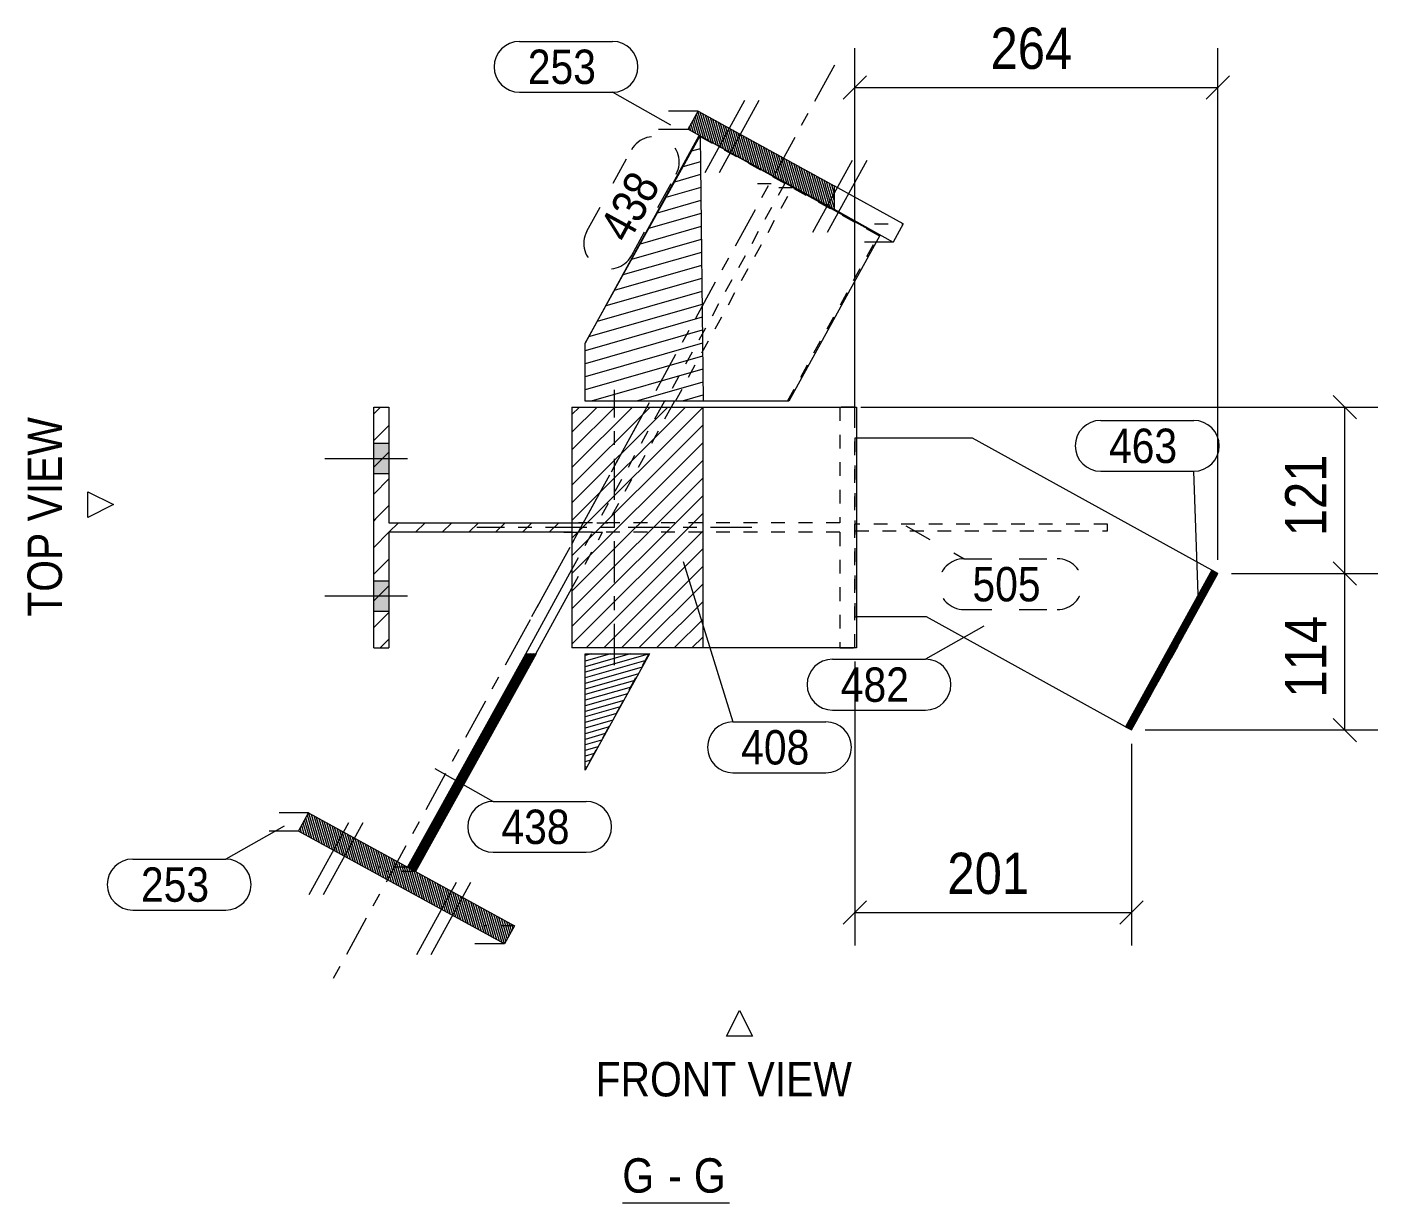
# Model space of a CAD drawing. Header units: millimetres. Extents: x 2 to 825, y 1 to 579.
# Drawn here: x 430.9 to 529.2, y 96.1 to 181.6 of the extents above; entities that cross this region are included whole.
import ezdxf

# ---------------------------------------------------------------- set-up
doc = ezdxf.new("R2010")
doc.units = ezdxf.units.MM
for name, pattern in [('XKITLINE00', [0]), ('XKITLINE01', [4, 1, -1, 1, -1]), ('XKITLINE02', [4, 2, -2]), ('XKITLINE03', [6, 3, -1, 1, -1])]:
    doc.linetypes.add(name, pattern=pattern)
for name, color, linetype, lineweight in [('Bolt', 3, 'Continuous', 0), ('Dimensions', 7, 'Continuous', 0), ('OtherObjectType', 7, 'Continuous', 0), ('Part', 2, 'Continuous', 0), ('PartMark', 7, 'Continuous', 0)]:
    doc.layers.add(name, color=color, linetype=linetype, lineweight=lineweight)
doc.styles.add('ARIAL', font='ARIAL.TTF')

# ---------------------------------------------------------------- blocks, each defined once
blk = doc.blocks.new('*A10')
at = {"layer": 'Part', "color": 7, "linetype": 'XKITLINE00', "lineweight": 0}
for p, q in [((456.62, 153.967), (456.13, 153.476)), ((457.23, 152.634), (456.13, 151.534)), ((457.23, 150.692), (456.13, 149.592)), ((457.23, 148.75), (456.13, 147.65)), ((457.23, 146.808), (456.259, 145.837)), ((456.259, 145.837), (456.13, 145.708)), ((457.93, 145.567), (457.23, 144.867)), ((459.872, 145.567), (459.172, 144.867)), ((461.814, 145.567), (461.114, 144.867)), ((463.756, 145.567), (463.056, 144.867)), ((465.698, 145.567), (464.998, 144.867)), ((467.64, 145.567), (466.94, 144.867)), ((469.582, 145.567), (468.882, 144.867)), ((457.23, 144.867), (456.13, 143.767)), ((457.23, 142.925), (456.13, 141.825)), ((457.23, 140.983), (456.13, 139.883)), ((457.23, 139.041), (456.13, 137.941)), ((457.23, 137.099), (456.598, 136.467))]:
    blk.add_line(p, q, dxfattribs=at)
blk = doc.blocks.new('*A11')
at = {"layer": 'Part', "color": 7, "linetype": 'XKITLINE00', "lineweight": 0}
for p, q in [((479.742, 173.775), (479.403, 174.937)), ((479.926, 173.674), (479.505, 175.12)), ((480.109, 173.573), (479.606, 175.302)), ((480.293, 173.472), (479.707, 175.484)), ((480.477, 173.372), (479.882, 175.411)), ((480.66, 173.271), (480.066, 175.31)), ((480.844, 173.17), (480.25, 175.209)), ((481.027, 173.069), (480.433, 175.109)), ((481.211, 172.969), (480.617, 175.008)), ((481.395, 172.868), (480.8, 174.907)), ((479.008, 174.178), (479.006, 174.184)), ((479.191, 174.077), (479.1, 174.391)), ((479.375, 173.976), (479.201, 174.573)), ((479.558, 173.875), (479.302, 174.755)), ((481.578, 172.767), (480.984, 174.806)), ((481.762, 172.666), (481.168, 174.706)), ((481.945, 172.566), (481.351, 174.605)), ((482.129, 172.465), (481.535, 174.504)), ((482.313, 172.364), (481.718, 174.403)), ((482.496, 172.263), (481.902, 174.303)), ((482.68, 172.163), (482.086, 174.202)), ((482.863, 172.062), (482.269, 174.101)), ((483.047, 171.961), (482.453, 174)), ((483.231, 171.86), (482.636, 173.9)), ((483.414, 171.759), (482.82, 173.799)), ((483.598, 171.659), (483.004, 173.698)), ((483.781, 171.558), (483.187, 173.597)), ((483.965, 171.457), (483.371, 173.496)), ((484.149, 171.356), (483.554, 173.396)), ((484.332, 171.256), (483.738, 173.295)), ((484.516, 171.155), (483.922, 173.194)), ((484.699, 171.054), (484.105, 173.093)), ((484.883, 170.953), (484.289, 172.993)), ((485.067, 170.853), (484.473, 172.892)), ((485.25, 170.752), (484.656, 172.791)), ((485.434, 170.651), (484.84, 172.69)), ((485.617, 170.55), (485.023, 172.59)), ((485.801, 170.45), (485.207, 172.489)), ((485.985, 170.349), (485.391, 172.388)), ((486.168, 170.248), (485.574, 172.287)), ((486.352, 170.147), (485.758, 172.187)), ((486.535, 170.047), (485.941, 172.086)), ((486.719, 169.946), (486.125, 171.985)), ((486.903, 169.845), (486.309, 171.884)), ((487.086, 169.744), (486.492, 171.784)), ((487.27, 169.644), (486.676, 171.683)), ((487.453, 169.543), (486.859, 171.582)), ((487.623, 169.491), (487.043, 171.481)), ((487.765, 169.532), (487.227, 171.381)), ((487.907, 169.574), (487.41, 171.28)), ((488.049, 169.615), (487.594, 171.179)), ((488.192, 169.656), (487.777, 171.078)), ((488.334, 169.698), (487.961, 170.977)), ((488.476, 169.739), (488.145, 170.877)), ((488.618, 169.781), (488.328, 170.776)), ((488.76, 169.822), (488.512, 170.675)), ((488.903, 169.864), (488.695, 170.574)), ((489.045, 169.905), (488.879, 170.474)), ((489.187, 169.946), (489.063, 170.373)), ((489.329, 169.988), (489.246, 170.272)), ((489.613, 169.012), (489.329, 169.988)), ((489.471, 170.029), (489.43, 170.171)), ((489.613, 169.541), (489.471, 170.029)), ((489.613, 170.071), (489.613, 170.071)), ((489.613, 170.071), (489.613, 170.071)), ((487.637, 169.442), (487.623, 169.491)), ((487.821, 169.341), (487.765, 169.532)), ((488.004, 169.24), (487.907, 169.574)), ((488.188, 169.14), (488.049, 169.615)), ((488.372, 169.039), (488.192, 169.656)), ((488.555, 168.938), (488.334, 169.698)), ((488.739, 168.837), (488.476, 169.739)), ((488.922, 168.737), (488.618, 169.781)), ((489.106, 168.636), (488.76, 169.822)), ((489.29, 168.535), (488.903, 169.864)), ((489.473, 168.434), (489.045, 169.905)), ((489.613, 168.482), (489.187, 169.946))]:
    blk.add_line(p, q, dxfattribs=at)
blk = doc.blocks.new('*A12')
at = {"layer": 'Part', "color": 7, "linetype": 'XKITLINE00', "lineweight": 0}
for p, q in [((451.449, 122.714), (451.097, 123.924)), ((451.636, 122.611), (451.2, 124.11)), ((451.823, 122.509), (451.302, 124.295)), ((452.01, 122.406), (451.416, 124.446)), ((452.196, 122.304), (451.602, 124.343)), ((452.383, 122.201), (451.789, 124.241)), ((452.57, 122.099), (451.976, 124.138)), ((452.757, 121.996), (452.163, 124.035)), ((452.944, 121.894), (452.35, 123.933)), ((453.13, 121.791), (452.536, 123.83)), ((450.889, 123.021), (450.788, 123.368)), ((451.076, 122.919), (450.891, 123.553)), ((451.262, 122.816), (450.994, 123.739)), ((453.317, 121.689), (452.723, 123.728)), ((453.504, 121.586), (452.91, 123.625)), ((453.691, 121.484), (453.097, 123.523)), ((453.878, 121.381), (453.284, 123.42)), ((454.064, 121.279), (453.47, 123.318)), ((454.251, 121.176), (453.657, 123.215)), ((454.438, 121.074), (453.844, 123.113)), ((454.625, 120.971), (454.031, 123.01)), ((454.812, 120.869), (454.218, 122.908)), ((454.998, 120.766), (454.404, 122.805)), ((455.185, 120.664), (454.591, 122.703)), ((455.372, 120.561), (454.778, 122.6)), ((455.559, 120.459), (454.965, 122.498)), ((455.746, 120.356), (455.152, 122.395)), ((455.932, 120.253), (455.338, 122.293)), ((456.119, 120.151), (455.525, 122.19)), ((456.306, 120.048), (455.712, 122.088)), ((456.493, 119.946), (455.899, 121.985)), ((456.68, 119.843), (456.086, 121.883)), ((456.866, 119.741), (456.272, 121.78)), ((457.053, 119.638), (456.459, 121.678)), ((457.24, 119.536), (456.646, 121.575)), ((457.427, 119.433), (456.833, 121.473)), ((457.614, 119.331), (457.02, 121.37)), ((457.8, 119.228), (457.206, 121.268)), ((457.987, 119.126), (457.393, 121.165)), ((458.174, 119.023), (457.58, 121.063)), ((458.361, 118.921), (457.767, 120.96)), ((458.548, 118.818), (457.954, 120.858)), ((458.734, 118.716), (458.14, 120.755)), ((458.921, 118.613), (458.327, 120.653)), ((459.108, 118.511), (458.514, 120.55)), ((459.295, 118.408), (458.701, 120.448)), ((459.482, 118.306), (458.888, 120.345)), ((459.668, 118.203), (459.074, 120.242)), ((459.855, 118.101), (459.261, 120.14)), ((460.042, 117.998), (459.448, 120.037)), ((460.229, 117.896), (459.635, 119.935)), ((460.416, 117.793), (459.822, 119.832)), ((460.602, 117.691), (460.008, 119.73)), ((460.789, 117.588), (460.195, 119.627)), ((460.976, 117.486), (460.382, 119.525)), ((461.163, 117.383), (460.569, 119.422)), ((461.35, 117.281), (460.756, 119.32)), ((461.536, 117.178), (460.942, 119.217)), ((461.723, 117.076), (461.129, 119.115)), ((461.91, 116.973), (461.316, 119.012)), ((462.097, 116.871), (461.503, 118.91)), ((462.284, 116.768), (461.69, 118.807)), ((462.47, 116.666), (461.876, 118.705)), ((462.657, 116.563), (462.063, 118.602)), ((462.844, 116.46), (462.25, 118.5)), ((463.031, 116.358), (462.437, 118.397)), ((463.218, 116.255), (462.624, 118.295)), ((463.404, 116.153), (462.81, 118.192)), ((463.591, 116.05), (462.997, 118.09)), ((463.778, 115.948), (463.184, 117.987)), ((463.965, 115.845), (463.371, 117.885)), ((464.152, 115.743), (463.558, 117.782)), ((464.334, 115.654), (463.744, 117.68)), ((464.479, 115.697), (463.931, 117.577)), ((464.624, 115.739), (464.118, 117.475)), ((464.768, 115.781), (464.305, 117.372)), ((464.913, 115.823), (464.492, 117.27)), ((465.058, 115.865), (464.678, 117.167)), ((465.202, 115.907), (464.865, 117.065)), ((465.347, 115.949), (465.052, 116.962)), ((465.492, 115.992), (465.239, 116.86)), ((465.639, 114.946), (465.347, 115.949)), ((465.636, 116.034), (465.426, 116.757)), ((465.742, 115.132), (465.492, 115.992)), ((465.781, 116.076), (465.612, 116.655)), ((465.845, 115.317), (465.636, 116.034)), ((465.948, 115.503), (465.781, 116.076)), ((465.926, 116.118), (465.799, 116.552)), ((466.051, 115.688), (465.926, 116.118)), ((466.07, 116.16), (465.986, 116.449)), ((466.154, 115.874), (466.07, 116.16)), ((466.215, 116.202), (466.173, 116.347)), ((466.257, 116.059), (466.215, 116.202)), ((464.338, 115.64), (464.334, 115.654)), ((464.525, 115.538), (464.479, 115.697)), ((464.712, 115.435), (464.624, 115.739)), ((464.899, 115.333), (464.768, 115.781)), ((465.086, 115.23), (464.913, 115.823)), ((465.272, 115.128), (465.058, 115.865)), ((465.459, 115.025), (465.202, 115.907))]:
    blk.add_line(p, q, dxfattribs=at)
blk = doc.blocks.new('*A13')
at = {"layer": 'Part', "color": 7, "linetype": 'XKITLINE00', "lineweight": 0}
for p, q in [((479.881, 172.762), (479.246, 172.581)), ((479.891, 171.819), (478.622, 171.456)), ((479.901, 170.876), (477.997, 170.331)), ((479.912, 169.932), (477.373, 169.206)), ((479.932, 168.046), (476.124, 166.956)), ((479.922, 168.989), (476.749, 168.081)), ((479.942, 167.103), (475.5, 165.831)), ((479.952, 166.159), (474.876, 164.706)), ((479.963, 165.216), (474.251, 163.581)), ((479.973, 164.273), (473.627, 162.456)), ((479.983, 163.33), (473.002, 161.331)), ((479.993, 162.386), (472.378, 160.206)), ((480.004, 161.443), (471.754, 159.081)), ((480.014, 160.5), (471.5, 158.063)), ((480.024, 159.557), (471.5, 157.116)), ((480.034, 158.613), (471.5, 156.17)), ((480.045, 157.67), (471.5, 155.224)), ((480.055, 156.727), (471.941, 154.404)), ((480.065, 155.784), (475.247, 154.404)), ((480.075, 154.84), (478.552, 154.404))]:
    blk.add_line(p, q, dxfattribs=at)
blk = doc.blocks.new('*A14')
at = {"layer": 'Part', "color": 7, "linetype": 'XKITLINE00', "lineweight": 0}
for p, q in [((467.735, 135.644), (466.848, 135.39)), ((467.778, 135.721), (466.891, 135.467)), ((467.821, 135.798), (466.933, 135.544)), ((467.863, 135.875), (466.976, 135.621)), ((467.906, 135.952), (467.019, 135.698)), ((467.949, 136.029), (467.061, 135.775)), ((467.723, 136.029), (467.104, 135.852)), ((467.497, 136.029), (467.147, 135.928)), ((467.266, 136.027), (467.189, 136.005)), ((471.932, 136.029), (471.5, 135.905)), ((473.351, 136.029), (471.5, 135.499)), ((474.77, 136.029), (471.5, 135.093)), ((476.189, 136.029), (471.5, 134.686)), ((467.181, 134.645), (466.293, 134.391)), ((467.224, 134.722), (466.336, 134.468)), ((467.266, 134.799), (466.379, 134.545)), ((467.309, 134.875), (466.421, 134.621)), ((467.351, 134.952), (466.464, 134.698)), ((467.394, 135.029), (466.507, 134.775)), ((467.437, 135.106), (466.549, 134.852)), ((467.479, 135.183), (466.592, 134.929)), ((467.522, 135.26), (466.635, 135.006)), ((467.565, 135.337), (466.677, 135.083)), ((467.607, 135.414), (466.72, 135.16)), ((467.65, 135.491), (466.763, 135.236)), ((467.693, 135.567), (466.805, 135.313)), ((475.921, 135.546), (471.5, 134.28)), ((475.653, 135.063), (471.5, 133.874)), ((466.626, 133.645), (465.739, 133.391)), ((466.669, 133.722), (465.781, 133.468)), ((466.712, 133.799), (465.824, 133.545)), ((466.754, 133.876), (465.867, 133.622)), ((466.797, 133.953), (465.909, 133.699)), ((466.84, 134.03), (465.952, 133.776)), ((466.882, 134.107), (465.995, 133.853)), ((466.925, 134.183), (466.037, 133.929)), ((466.968, 134.26), (466.08, 134.006)), ((467.01, 134.337), (466.123, 134.083)), ((467.053, 134.414), (466.165, 134.16)), ((467.096, 134.491), (466.208, 134.237)), ((467.138, 134.568), (466.251, 134.314)), ((475.385, 134.58), (471.5, 133.468)), ((475.117, 134.097), (471.5, 133.061)), ((466.072, 132.646), (465.184, 132.392)), ((466.114, 132.723), (465.227, 132.469)), ((466.157, 132.8), (465.269, 132.545)), ((466.2, 132.876), (465.312, 132.622)), ((466.242, 132.953), (465.355, 132.699)), ((466.285, 133.03), (465.397, 132.776)), ((466.328, 133.107), (465.44, 132.853)), ((466.37, 133.184), (465.483, 132.93)), ((466.413, 133.261), (465.525, 133.007)), ((466.456, 133.338), (465.568, 133.084)), ((466.498, 133.415), (465.611, 133.161)), ((466.541, 133.492), (465.653, 133.237)), ((466.584, 133.568), (465.696, 133.314)), ((474.849, 133.614), (471.5, 132.655)), ((474.581, 133.131), (471.5, 132.249)), ((474.313, 132.648), (471.5, 131.843)), ((465.56, 131.723), (464.672, 131.469)), ((465.602, 131.8), (464.715, 131.546)), ((465.645, 131.877), (464.757, 131.623)), ((465.688, 131.954), (464.8, 131.7)), ((465.73, 132.031), (464.843, 131.777)), ((465.773, 132.108), (464.885, 131.854)), ((465.816, 132.184), (464.928, 131.93)), ((465.858, 132.261), (464.971, 132.007)), ((465.901, 132.338), (465.013, 132.084)), ((465.944, 132.415), (465.056, 132.161)), ((465.986, 132.492), (465.099, 132.238)), ((466.029, 132.569), (465.141, 132.315)), ((474.045, 132.165), (471.5, 131.437)), ((473.777, 131.682), (471.5, 131.03)), ((465.005, 130.724), (464.118, 130.47)), ((465.048, 130.801), (464.16, 130.546)), ((465.09, 130.877), (464.203, 130.623)), ((465.133, 130.954), (464.246, 130.7)), ((465.176, 131.031), (464.288, 130.777)), ((465.218, 131.108), (464.331, 130.854)), ((465.261, 131.185), (464.374, 130.931)), ((465.304, 131.262), (464.416, 131.008)), ((465.346, 131.339), (464.459, 131.085)), ((465.389, 131.416), (464.501, 131.162)), ((465.432, 131.493), (464.544, 131.238)), ((465.474, 131.569), (464.587, 131.315)), ((465.517, 131.646), (464.629, 131.392)), ((473.509, 131.199), (471.5, 130.624)), ((473.241, 130.716), (471.5, 130.218)), ((464.45, 129.724), (463.563, 129.47)), ((464.493, 129.801), (463.606, 129.547)), ((464.536, 129.878), (463.648, 129.624)), ((464.578, 129.955), (463.691, 129.701)), ((464.621, 130.032), (463.734, 129.778)), ((464.664, 130.109), (463.776, 129.855)), ((464.706, 130.185), (463.819, 129.931)), ((464.749, 130.262), (463.862, 130.008)), ((464.792, 130.339), (463.904, 130.085)), ((464.834, 130.416), (463.947, 130.162)), ((464.877, 130.493), (463.99, 130.239)), ((464.92, 130.57), (464.032, 130.316)), ((464.962, 130.647), (464.075, 130.393)), ((472.973, 130.233), (471.5, 129.812)), ((472.705, 129.75), (471.5, 129.405)), ((463.896, 128.725), (463.008, 128.471)), ((463.938, 128.802), (463.051, 128.547)), ((463.981, 128.878), (463.094, 128.624)), ((464.024, 128.955), (463.136, 128.701)), ((464.066, 129.032), (463.179, 128.778)), ((464.109, 129.109), (463.222, 128.855)), ((464.152, 129.186), (463.264, 128.932)), ((464.194, 129.263), (463.307, 129.009)), ((464.237, 129.34), (463.35, 129.086)), ((464.28, 129.417), (463.392, 129.163)), ((464.322, 129.493), (463.435, 129.239)), ((464.365, 129.57), (463.478, 129.316)), ((464.408, 129.647), (463.52, 129.393)), ((472.437, 129.268), (471.5, 128.999)), ((472.169, 128.785), (471.5, 128.593)), ((463.384, 127.802), (462.496, 127.548)), ((463.426, 127.879), (462.539, 127.625)), ((463.469, 127.956), (462.582, 127.702)), ((463.512, 128.033), (462.624, 127.779)), ((463.554, 128.11), (462.667, 127.855)), ((463.597, 128.186), (462.71, 127.932)), ((463.64, 128.263), (462.752, 128.009)), ((463.682, 128.34), (462.795, 128.086)), ((463.725, 128.417), (462.838, 128.163)), ((463.768, 128.494), (462.88, 128.24)), ((463.81, 128.571), (462.923, 128.317)), ((463.853, 128.648), (462.966, 128.394)), ((471.901, 128.302), (471.5, 128.187)), ((471.634, 127.819), (471.5, 127.78)), ((462.829, 126.802), (461.942, 126.548)), ((462.872, 126.879), (461.984, 126.625)), ((462.915, 126.956), (462.027, 126.702)), ((462.957, 127.033), (462.07, 126.779)), ((463, 127.11), (462.112, 126.856)), ((463.043, 127.187), (462.155, 126.933)), ((463.085, 127.264), (462.198, 127.01)), ((463.128, 127.341), (462.24, 127.087)), ((463.171, 127.418), (462.283, 127.164)), ((463.213, 127.494), (462.326, 127.24)), ((463.256, 127.571), (462.368, 127.317)), ((463.299, 127.648), (462.411, 127.394)), ((463.341, 127.725), (462.454, 127.471)), ((462.275, 125.803), (461.387, 125.549)), ((462.317, 125.88), (461.43, 125.626)), ((462.36, 125.957), (461.472, 125.703)), ((462.403, 126.034), (461.515, 125.78)), ((462.445, 126.111), (461.558, 125.856)), ((462.488, 126.187), (461.6, 125.933)), ((462.531, 126.264), (461.643, 126.01)), ((462.573, 126.341), (461.686, 126.087)), ((462.616, 126.418), (461.728, 126.164)), ((462.659, 126.495), (461.771, 126.241)), ((462.701, 126.572), (461.814, 126.318)), ((462.744, 126.649), (461.856, 126.395)), ((462.787, 126.726), (461.899, 126.472)), ((461.72, 124.803), (460.832, 124.549)), ((461.763, 124.88), (460.875, 124.626)), ((461.805, 124.957), (460.918, 124.703)), ((461.848, 125.034), (460.96, 124.78)), ((461.891, 125.111), (461.003, 124.857)), ((461.933, 125.188), (461.046, 124.934)), ((461.976, 125.265), (461.088, 125.011)), ((462.019, 125.342), (461.131, 125.088)), ((462.061, 125.419), (461.174, 125.164)), ((462.104, 125.495), (461.216, 125.241)), ((462.147, 125.572), (461.259, 125.318)), ((462.189, 125.649), (461.302, 125.395)), ((462.232, 125.726), (461.344, 125.472)), ((461.165, 123.804), (460.278, 123.55)), ((461.208, 123.881), (460.321, 123.627)), ((461.251, 123.958), (460.363, 123.704)), ((461.293, 124.035), (460.406, 123.781)), ((461.336, 124.111), (460.449, 123.857)), ((461.379, 124.188), (460.491, 123.934)), ((461.421, 124.265), (460.534, 124.011)), ((461.464, 124.342), (460.576, 124.088)), ((461.507, 124.419), (460.619, 124.165)), ((461.549, 124.496), (460.662, 124.242)), ((461.592, 124.573), (460.704, 124.319)), ((461.635, 124.65), (460.747, 124.396)), ((461.677, 124.727), (460.79, 124.473)), ((460.653, 122.881), (459.766, 122.627)), ((460.696, 122.958), (459.809, 122.704)), ((460.739, 123.035), (459.851, 122.781)), ((460.781, 123.112), (459.894, 122.858)), ((460.824, 123.189), (459.937, 122.935)), ((460.867, 123.266), (459.979, 123.012)), ((460.909, 123.343), (460.022, 123.089)), ((460.952, 123.42), (460.065, 123.165)), ((460.995, 123.496), (460.107, 123.242)), ((461.037, 123.573), (460.15, 123.319)), ((461.08, 123.65), (460.193, 123.396)), ((461.123, 123.727), (460.235, 123.473)), ((460.099, 121.882), (459.211, 121.628)), ((460.141, 121.959), (459.254, 121.705)), ((460.184, 122.036), (459.297, 121.782)), ((460.227, 122.112), (459.339, 121.858)), ((460.269, 122.189), (459.382, 121.935)), ((460.312, 122.266), (459.425, 122.012)), ((460.355, 122.343), (459.467, 122.089)), ((460.397, 122.42), (459.51, 122.166)), ((460.44, 122.497), (459.553, 122.243)), ((460.483, 122.574), (459.595, 122.32)), ((460.525, 122.651), (459.638, 122.397)), ((460.568, 122.728), (459.681, 122.473)), ((460.611, 122.804), (459.723, 122.55)), ((459.544, 120.882), (458.657, 120.628)), ((459.587, 120.959), (458.699, 120.705)), ((459.629, 121.036), (458.742, 120.782)), ((459.672, 121.113), (458.785, 120.859)), ((459.715, 121.19), (458.827, 120.936)), ((459.757, 121.267), (458.87, 121.013)), ((459.8, 121.344), (458.913, 121.09)), ((459.843, 121.42), (458.955, 121.166)), ((459.885, 121.497), (458.998, 121.243)), ((459.928, 121.574), (459.041, 121.32)), ((459.971, 121.651), (459.083, 121.397)), ((460.013, 121.728), (459.126, 121.474)), ((460.056, 121.805), (459.169, 121.551)), ((459.501, 120.805), (458.614, 120.551)), ((459.459, 120.729), (458.624, 120.49)), ((459.416, 120.652), (458.702, 120.447)), ((459.374, 120.575), (458.779, 120.405)), ((459.331, 120.498), (458.856, 120.362)), ((459.288, 120.421), (458.934, 120.32)), ((459.246, 120.344), (459.011, 120.277)), ((459.201, 120.267), (459.089, 120.235))]:
    blk.add_line(p, q, dxfattribs=at)
blk = doc.blocks.new('*A15')
at = {"layer": 'Part', "color": 7, "linetype": 'XKITLINE00', "lineweight": 0}
for p, q in [((471.091, 153.967), (470.547, 153.422)), ((472.375, 153.967), (470.547, 152.138)), ((473.659, 153.967), (470.547, 150.854)), ((474.943, 153.967), (470.547, 149.57)), ((476.228, 153.967), (470.547, 148.286)), ((477.512, 153.967), (470.547, 147.002)), ((478.796, 153.967), (470.547, 145.717)), ((480.08, 153.967), (470.547, 144.433)), ((480.08, 152.682), (470.547, 143.149)), ((480.08, 151.398), (470.547, 141.865)), ((480.08, 150.114), (470.547, 140.581)), ((480.08, 148.83), (470.547, 139.296)), ((480.08, 147.546), (470.547, 138.012)), ((480.08, 146.261), (470.547, 136.728)), ((480.08, 144.977), (471.569, 136.467)), ((480.08, 143.693), (472.854, 136.467)), ((480.08, 142.409), (474.138, 136.467)), ((480.08, 141.125), (475.422, 136.467)), ((480.08, 139.841), (476.706, 136.467)), ((480.08, 138.556), (477.99, 136.467)), ((480.08, 137.272), (479.274, 136.467))]:
    blk.add_line(p, q, dxfattribs=at)
blk = doc.blocks.new('*A16')
at = {"layer": 'Part', "color": 7, "linetype": 'XKITLINE00', "lineweight": 0}
for p, q in [((517.326, 141.518), (516.646, 141.322)), ((517.358, 141.577), (516.679, 141.381)), ((517.391, 141.636), (516.712, 141.44)), ((517.423, 141.695), (516.744, 141.499)), ((517.456, 141.754), (516.777, 141.558)), ((517.489, 141.813), (516.809, 141.617)), ((517.521, 141.872), (516.842, 141.676)), ((517.462, 141.904), (516.874, 141.735)), ((517.403, 141.937), (516.907, 141.794)), ((517.344, 141.97), (516.939, 141.853)), ((517.285, 142.002), (516.972, 141.912)), ((517.226, 142.035), (517.004, 141.971)), ((517.167, 142.067), (517.037, 142.03)), ((517.095, 142.096), (517.07, 142.089)), ((516.773, 140.516), (516.093, 140.32)), ((516.805, 140.575), (516.126, 140.379)), ((516.838, 140.634), (516.158, 140.437)), ((516.87, 140.693), (516.191, 140.496)), ((516.903, 140.752), (516.223, 140.555)), ((516.935, 140.81), (516.256, 140.614)), ((516.968, 140.869), (516.288, 140.673)), ((517, 140.928), (516.321, 140.732)), ((517.033, 140.987), (516.354, 140.791)), ((517.065, 141.046), (516.386, 140.85)), ((517.098, 141.105), (516.419, 140.909)), ((517.131, 141.164), (516.451, 140.968)), ((517.163, 141.223), (516.484, 141.027)), ((517.196, 141.282), (516.516, 141.086)), ((517.228, 141.341), (516.549, 141.145)), ((517.261, 141.4), (516.581, 141.204)), ((517.293, 141.459), (516.614, 141.263)), ((516.252, 139.572), (515.572, 139.376)), ((516.284, 139.631), (515.605, 139.435)), ((516.317, 139.69), (515.637, 139.494)), ((516.349, 139.749), (515.67, 139.553)), ((516.382, 139.808), (515.703, 139.612)), ((516.414, 139.867), (515.735, 139.671)), ((516.447, 139.926), (515.768, 139.73)), ((516.48, 139.985), (515.8, 139.789)), ((516.512, 140.044), (515.833, 139.848)), ((516.545, 140.103), (515.865, 139.907)), ((516.577, 140.162), (515.898, 139.966)), ((516.61, 140.221), (515.93, 140.025)), ((516.642, 140.28), (515.963, 140.084)), ((516.675, 140.339), (515.996, 140.143)), ((516.707, 140.398), (516.028, 140.202)), ((516.74, 140.457), (516.061, 140.261)), ((515.698, 138.57), (515.019, 138.374)), ((515.731, 138.629), (515.052, 138.433)), ((515.764, 138.688), (515.084, 138.492)), ((515.796, 138.747), (515.117, 138.551)), ((515.829, 138.806), (515.149, 138.61)), ((515.861, 138.865), (515.182, 138.669)), ((515.894, 138.924), (515.214, 138.727)), ((515.926, 138.983), (515.247, 138.786)), ((515.959, 139.042), (515.279, 138.845)), ((515.991, 139.1), (515.312, 138.904)), ((516.024, 139.159), (515.345, 138.963)), ((516.056, 139.218), (515.377, 139.022)), ((516.089, 139.277), (515.41, 139.081)), ((516.122, 139.336), (515.442, 139.14)), ((516.154, 139.395), (515.475, 139.199)), ((516.187, 139.454), (515.507, 139.258)), ((516.219, 139.513), (515.54, 139.317)), ((515.145, 137.567), (514.466, 137.371)), ((515.178, 137.626), (514.498, 137.43)), ((515.21, 137.685), (514.531, 137.489)), ((515.243, 137.744), (514.563, 137.548)), ((515.275, 137.803), (514.596, 137.607)), ((515.308, 137.862), (514.628, 137.666)), ((515.34, 137.921), (514.661, 137.725)), ((515.373, 137.98), (514.694, 137.784)), ((515.406, 138.039), (514.726, 137.843)), ((515.438, 138.098), (514.759, 137.902)), ((515.471, 138.157), (514.791, 137.961)), ((515.503, 138.216), (514.824, 138.02)), ((515.536, 138.275), (514.856, 138.079)), ((515.568, 138.334), (514.889, 138.138)), ((515.601, 138.393), (514.921, 138.197)), ((515.633, 138.452), (514.954, 138.256)), ((515.666, 138.511), (514.987, 138.315)), ((514.624, 136.624), (513.945, 136.428)), ((514.657, 136.683), (513.978, 136.487)), ((514.689, 136.742), (514.01, 136.546)), ((514.722, 136.801), (514.043, 136.605)), ((514.755, 136.86), (514.075, 136.664)), ((514.787, 136.919), (514.108, 136.723)), ((514.82, 136.978), (514.14, 136.782)), ((514.852, 137.037), (514.173, 136.841)), ((514.885, 137.096), (514.205, 136.9)), ((514.917, 137.155), (514.238, 136.959)), ((514.95, 137.214), (514.27, 137.017)), ((514.982, 137.273), (514.303, 137.076)), ((515.015, 137.332), (514.336, 137.135)), ((515.047, 137.39), (514.368, 137.194)), ((515.08, 137.449), (514.401, 137.253)), ((515.113, 137.508), (514.433, 137.312)), ((514.071, 135.622), (513.392, 135.425)), ((514.104, 135.68), (513.424, 135.484)), ((514.136, 135.739), (513.457, 135.543)), ((514.169, 135.798), (513.489, 135.602)), ((514.201, 135.857), (513.522, 135.661)), ((514.234, 135.916), (513.554, 135.72)), ((514.266, 135.975), (513.587, 135.779)), ((514.299, 136.034), (513.62, 135.838)), ((514.331, 136.093), (513.652, 135.897)), ((514.364, 136.152), (513.685, 135.956)), ((514.397, 136.211), (513.717, 136.015)), ((514.429, 136.27), (513.75, 136.074)), ((514.462, 136.329), (513.782, 136.133)), ((514.494, 136.388), (513.815, 136.192)), ((514.527, 136.447), (513.847, 136.251)), ((514.559, 136.506), (513.88, 136.31)), ((514.592, 136.565), (513.912, 136.369)), ((513.518, 134.619), (512.838, 134.423)), ((513.55, 134.678), (512.871, 134.482)), ((513.583, 134.737), (512.903, 134.541)), ((513.615, 134.796), (512.936, 134.6)), ((513.648, 134.855), (512.969, 134.659)), ((513.68, 134.914), (513.001, 134.718)), ((513.713, 134.973), (513.034, 134.777)), ((513.746, 135.032), (513.066, 134.836)), ((513.778, 135.091), (513.099, 134.895)), ((513.811, 135.15), (513.131, 134.954)), ((513.843, 135.209), (513.164, 135.013)), ((513.876, 135.268), (513.196, 135.072)), ((513.908, 135.327), (513.229, 135.131)), ((513.941, 135.386), (513.261, 135.19)), ((513.973, 135.445), (513.294, 135.249)), ((514.006, 135.504), (513.327, 135.307)), ((514.038, 135.563), (513.359, 135.366)), ((512.997, 133.676), (512.318, 133.48)), ((513.03, 133.735), (512.35, 133.539)), ((513.062, 133.794), (512.383, 133.597)), ((513.095, 133.853), (512.415, 133.656)), ((513.127, 133.912), (512.448, 133.715)), ((513.16, 133.971), (512.48, 133.774)), ((513.192, 134.029), (512.513, 133.833)), ((513.225, 134.088), (512.545, 133.892)), ((513.257, 134.147), (512.578, 133.951)), ((513.29, 134.206), (512.611, 134.01)), ((513.322, 134.265), (512.643, 134.069)), ((513.355, 134.324), (512.676, 134.128)), ((513.388, 134.383), (512.708, 134.187)), ((513.42, 134.442), (512.741, 134.246)), ((513.453, 134.501), (512.773, 134.305)), ((513.485, 134.56), (512.806, 134.364)), ((512.444, 132.673), (511.764, 132.477)), ((512.476, 132.732), (511.797, 132.536)), ((512.509, 132.791), (511.829, 132.595)), ((512.541, 132.85), (511.862, 132.654)), ((512.574, 132.909), (511.894, 132.713)), ((512.606, 132.968), (511.927, 132.772)), ((512.639, 133.027), (511.96, 132.831)), ((512.671, 133.086), (511.992, 132.89)), ((512.704, 133.145), (512.025, 132.949)), ((512.737, 133.204), (512.057, 133.008)), ((512.769, 133.263), (512.09, 133.067)), ((512.802, 133.322), (512.122, 133.126)), ((512.834, 133.381), (512.155, 133.185)), ((512.867, 133.44), (512.187, 133.244)), ((512.899, 133.499), (512.22, 133.303)), ((512.932, 133.558), (512.252, 133.362)), ((512.964, 133.617), (512.285, 133.421)), ((511.89, 131.671), (511.211, 131.475)), ((511.923, 131.73), (511.244, 131.534)), ((511.955, 131.789), (511.276, 131.593)), ((511.988, 131.848), (511.309, 131.652)), ((512.021, 131.907), (511.341, 131.711)), ((512.053, 131.966), (511.374, 131.77)), ((512.086, 132.025), (511.406, 131.829)), ((512.118, 132.084), (511.439, 131.887)), ((512.151, 132.143), (511.471, 131.946)), ((512.183, 132.202), (511.504, 132.005)), ((512.216, 132.261), (511.536, 132.064)), ((512.248, 132.319), (511.569, 132.123)), ((512.281, 132.378), (511.602, 132.182)), ((512.313, 132.437), (511.634, 132.241)), ((512.346, 132.496), (511.667, 132.3)), ((512.379, 132.555), (511.699, 132.359)), ((512.411, 132.614), (511.732, 132.418)), ((511.5, 130.963), (510.82, 130.767)), ((511.467, 130.904), (510.825, 130.719)), ((511.532, 131.022), (510.853, 130.826)), ((511.435, 130.845), (510.884, 130.686)), ((511.565, 131.081), (510.885, 130.885)), ((511.597, 131.14), (510.918, 130.944)), ((511.402, 130.786), (510.943, 130.654)), ((511.63, 131.199), (510.951, 131.003)), ((511.662, 131.258), (510.983, 131.062)), ((511.37, 130.727), (511.002, 130.621)), ((511.695, 131.317), (511.016, 131.121)), ((511.728, 131.376), (511.048, 131.18)), ((511.76, 131.435), (511.081, 131.239)), ((511.793, 131.494), (511.113, 131.298)), ((511.825, 131.553), (511.146, 131.357)), ((511.858, 131.612), (511.178, 131.416)), ((511.337, 130.668), (511.061, 130.589)), ((511.304, 130.609), (511.12, 130.556)), ((511.272, 130.55), (511.179, 130.524))]:
    blk.add_line(p, q, dxfattribs=at)
blk = doc.blocks.new('*A120')
at = {"layer": 'Bolt'}
for points in [[(457.23, 149.117), (456.13, 149.117), (456.13, 151.317), (457.23, 151.317)], [(457.23, 149.117), (456.13, 149.117), (456.13, 151.317), (457.23, 151.317)], [(457.23, 139.117), (456.13, 139.117), (456.13, 141.317), (457.23, 141.317)], [(457.23, 139.117), (456.13, 139.117), (456.13, 141.317), (457.23, 141.317)]]:
    blk.add_hatch(color=3, dxfattribs=at).paths.add_polyline_path(points, flags=17)
at = {"layer": 'Bolt', "color": 3, "linetype": 'XKITLINE00', "lineweight": 0}
for p, q in [((457.23, 151.317), (456.13, 151.317)), ((457.23, 151.317), (456.13, 151.317)), ((458.58, 150.217), (452.58, 150.217)), ((458.58, 150.217), (452.58, 150.217)), ((457.23, 149.117), (456.13, 149.117)), ((457.23, 149.117), (456.13, 149.117)), ((457.23, 141.317), (456.13, 141.317)), ((457.23, 141.317), (456.13, 141.317)), ((458.58, 140.217), (452.58, 140.217)), ((458.58, 140.217), (452.58, 140.217)), ((457.23, 139.117), (456.13, 139.117)), ((457.23, 139.117), (456.13, 139.117))]:
    blk.add_line(p, q, dxfattribs=at)
blk = doc.blocks.new('*A121')
at = {"layer": 'Bolt', "color": 3, "linetype": 'XKITLINE00', "lineweight": 0}
for p, q in [((480.237, 171.03), (483.12, 176.283)), ((481.286, 171.03), (484.168, 176.283)), ((488.073, 166.682), (490.956, 171.935)), ((489.122, 166.682), (492.005, 171.935))]:
    blk.add_line(p, q, dxfattribs=at)
blk = doc.blocks.new('*A122')
at = {"layer": 'Bolt', "color": 3, "linetype": 'XKITLINE00', "lineweight": 0}
for p, q in [((454.291, 123.751), (451.408, 118.498)), ((455.34, 123.751), (452.457, 118.498)), ((462.127, 119.403), (459.244, 114.15)), ((463.176, 119.403), (460.293, 114.15))]:
    blk.add_line(p, q, dxfattribs=at)
blk = doc.blocks.new('*A123')
at = {"layer": 'Part', "color": 7, "linetype": 'XKITLINE03', "lineweight": 0}
for p, q in [((473.63, 135.217), (473.63, 155.217)), ((483.63, 145.217), (463.63, 145.217))]:
    blk.add_line(p, q, dxfattribs=at)
at = {"layer": 'Part', "color": 2, "linetype": 'XKITLINE00', "lineweight": 0}
for p, q in [((456.13, 136.467), (456.13, 153.967)), ((456.13, 153.967), (457.23, 153.967)), ((457.23, 153.967), (457.23, 145.567)), ((457.23, 145.567), (470.547, 145.567)), ((470.547, 145.567), (470.547, 144.867)), ((470.547, 144.867), (457.23, 144.867)), ((457.23, 144.867), (457.23, 136.467)), ((456.13, 136.467), (457.23, 136.467))]:
    blk.add_line(p, q, dxfattribs=at)
at = {"layer": 'Part', "color": 7, "linetype": 'XKITLINE01', "lineweight": 0}
for p, q in [((491.13, 153.967), (490.03, 153.967)), ((490.03, 153.967), (490.03, 145.567)), ((491.13, 136.467), (491.13, 153.967)), ((490.03, 145.567), (470.547, 145.567)), ((490.03, 144.867), (470.547, 144.867)), ((490.03, 144.867), (490.03, 136.467)), ((490.03, 136.467), (491.13, 136.467))]:
    blk.add_line(p, q, dxfattribs=at)
blk = doc.blocks.new('*A124')
at = {"layer": 'Part', "color": 2, "linetype": 'XKITLINE00', "lineweight": 0}
for p, q in [((479.717, 175.502), (477.577, 175.502)), ((478.988, 174.189), (479.717, 175.502)), ((479.717, 175.502), (489.613, 170.071)), ((476.848, 174.189), (478.988, 174.189)), ((478.988, 174.189), (479.868, 173.705)), ((480.08, 173.589), (489.613, 168.357)), ((494.628, 167.288), (489.613, 170.071)), ((489.613, 170.071), (489.613, 168.357)), ((489.613, 168.357), (493.907, 165.975)), ((494.628, 167.288), (493.907, 165.975)), ((493.907, 165.975), (492.666, 165.975))]:
    blk.add_line(p, q, dxfattribs=at)
at = {"layer": 'Part', "color": 7, "linetype": 'XKITLINE01', "lineweight": 0}
for p, q in [((479.868, 173.705), (479.87, 173.704)), ((479.87, 173.704), (480.08, 173.589)), ((492.544, 167.288), (494.628, 167.288)), ((492.666, 165.975), (491.815, 165.975))]:
    blk.add_line(p, q, dxfattribs=at)
blk = doc.blocks.new('*A125')
at = {"layer": 'Part', "color": 2, "linetype": 'XKITLINE00', "lineweight": 0}
for p, q in [((451.393, 124.458), (449.253, 124.458)), ((450.664, 123.145), (451.393, 124.458)), ((451.393, 124.458), (466.36, 116.244)), ((450.664, 123.145), (448.525, 123.145)), ((465.631, 114.931), (450.664, 123.145)), ((466.36, 116.244), (465.631, 114.931)), ((465.631, 114.931), (463.491, 114.931))]:
    blk.add_line(p, q, dxfattribs=at)
at = {"layer": 'Part', "color": 7, "linetype": 'XKITLINE01', "lineweight": 0}
blk.add_line((466.36, 116.244), (464.22, 116.244), dxfattribs=at)
blk = doc.blocks.new('*A126')
at = {"layer": 'Part', "color": 7, "linetype": 'XKITLINE03', "lineweight": 0}
blk.add_line((489.632, 178.837), (466.569, 136.811), dxfattribs=at)
at = {"layer": 'Part', "color": 2, "linetype": 'XKITLINE00', "lineweight": 0}
for p, q in [((479.776, 173.705), (471.5, 158.625)), ((471.5, 158.625), (479.871, 173.705)), ((479.776, 173.705), (479.871, 173.705)), ((479.871, 173.705), (480.08, 154.404)), ((479.871, 173.705), (492.931, 166.458)), ((492.931, 166.458), (486.316, 154.404)), ((471.5, 154.404), (471.5, 158.625)), ((486.316, 154.404), (471.5, 154.404)), ((477.271, 154.404), (477.031, 153.967)), ((478.009, 154.404), (477.769, 153.967))]:
    blk.add_line(p, q, dxfattribs=at)
at = {"layer": 'Part', "color": 7, "linetype": 'XKITLINE01', "lineweight": 0}
for p, q in [((486.024, 170.239), (479.776, 173.705)), ((486.024, 170.239), (477.334, 154.404)), ((484.046, 170.239), (486.024, 170.239)), ((478.072, 154.404), (486.589, 169.925)), ((486.589, 169.925), (484.618, 169.925)), ((492.837, 166.458), (486.589, 169.925)), ((486.222, 154.404), (492.837, 166.458)), ((492.931, 166.458), (492.837, 166.458)), ((477.271, 154.404), (477.334, 154.404)), ((477.031, 153.967), (472.421, 145.567)), ((477.769, 153.967), (473.159, 145.567)), ((470.355, 145.567), (473.159, 145.567))]:
    blk.add_line(p, q, dxfattribs=at)
blk = doc.blocks.new('*A127')
at = {"layer": 'Part', "color": 7, "linetype": 'XKITLINE03', "lineweight": 0}
blk.add_line((475.795, 153.622), (452.731, 111.596), dxfattribs=at)
at = {"layer": 'Part', "color": 7, "linetype": 'XKITLINE01', "lineweight": 0}
for p, q in [((469.967, 144.867), (472.775, 144.867)), ((470.547, 140.806), (472.775, 144.867)), ((470.547, 142.152), (472.037, 144.867)), ((467.925, 136.029), (467.949, 136.029)), ((476.138, 136.029), (471.5, 127.578)), ((476.138, 136.029), (476.189, 136.029)), ((458.59, 120.508), (456.451, 120.508)), ((459.162, 120.194), (457.023, 120.194))]:
    blk.add_line(p, q, dxfattribs=at)
at = {"layer": 'Part', "color": 2, "linetype": 'XKITLINE00', "lineweight": 0}
for p, q in [((467.187, 136.029), (470.547, 142.152)), ((467.925, 136.029), (470.547, 140.806)), ((458.59, 120.508), (467.202, 136.029)), ((467.949, 136.029), (459.162, 120.194)), ((467.202, 136.029), (467.187, 136.029)), ((467.187, 136.029), (467.949, 136.029)), ((471.5, 127.578), (471.5, 136.029)), ((476.189, 136.029), (471.5, 127.578)), ((471.5, 136.029), (476.189, 136.029)), ((459.162, 120.194), (458.59, 120.508))]:
    blk.add_line(p, q, dxfattribs=at)
blk = doc.blocks.new('*A128')
at = {"layer": 'Part', "color": 2, "linetype": 'XKITLINE00', "lineweight": 0}
for p, q in [((470.547, 153.967), (491.235, 153.967)), ((470.547, 153.967), (470.547, 136.467)), ((480.08, 136.467), (480.08, 153.967)), ((491.235, 153.967), (491.235, 136.467)), ((491.235, 136.467), (470.547, 136.467))]:
    blk.add_line(p, q, dxfattribs=at)
at = {"layer": 'Part', "color": 7, "linetype": 'XKITLINE01', "lineweight": 0}
blk.add_line((491.13, 136.467), (491.13, 153.967), dxfattribs=at)
blk = doc.blocks.new('*A129')
at = {"layer": 'Part', "color": 2, "linetype": 'XKITLINE00', "lineweight": 0}
for p, q in [((517.083, 142.113), (510.801, 130.732)), ((511.239, 130.491), (517.521, 141.872)), ((517.521, 141.872), (517.083, 142.113)), ((511.239, 130.491), (510.801, 130.732))]:
    blk.add_line(p, q, dxfattribs=at)
blk = doc.blocks.new('*A130')
at = {"layer": 'Part', "color": 7, "linetype": 'XKITLINE01', "lineweight": 0}
for p, q in [((491.13, 144.967), (491.13, 145.467)), ((491.13, 144.967), (491.13, 145.467)), ((491.13, 145.467), (491.13, 145.467)), ((509.494, 145.467), (491.13, 145.467)), ((509.494, 144.967), (509.494, 145.467)), ((491.13, 144.967), (491.13, 144.967)), ((491.13, 144.967), (509.494, 144.967))]:
    blk.add_line(p, q, dxfattribs=at)
blk = doc.blocks.new('*A131')
at = {"layer": 'Part', "color": 7, "linetype": 'XKITLINE01', "lineweight": 0}
for p, q in [((491.13, 151.717), (491.13, 138.717)), ((491.235, 151.717), (491.13, 151.717)), ((511.239, 130.491), (517.521, 141.872)), ((517.521, 141.872), (517.083, 142.113)), ((491.13, 138.717), (491.235, 138.717)), ((510.801, 130.732), (511.239, 130.491))]:
    blk.add_line(p, q, dxfattribs=at)
at = {"layer": 'Part', "color": 2, "linetype": 'XKITLINE00', "lineweight": 0}
for p, q in [((499.687, 151.717), (491.235, 151.717)), ((517.083, 142.113), (499.687, 151.717)), ((496.337, 138.717), (491.235, 138.717)), ((510.801, 130.732), (496.337, 138.717))]:
    blk.add_line(p, q, dxfattribs=at)
blk = doc.blocks.new('*A329')
at = {"layer": 'Dimensions', "color": 7, "linetype": 'XKITLINE00', "lineweight": 0}
for p, q in [((525.917, 142.72), (527.614, 141.023)), ((518.521, 141.872), (529.165, 141.872)), ((526.765, 130.491), (526.765, 141.872)), ((525.917, 131.339), (527.614, 129.642)), ((512.239, 130.491), (529.165, 130.491))]:
    blk.add_line(p, q, dxfattribs=at)
at = {"layer": 'Dimensions', "color": 3}
for p in [(526.765, 141.872), (526.765, 130.491)]:
    blk.add_point(p, dxfattribs=at)
at = {"layer": 'Dimensions', "color": 3, "style": 'ARIAL', "width": 0.85}
blk.add_text('114', height=3, rotation=90.00021, dxfattribs=at).set_placement((525.415, 132.844))
blk = doc.blocks.new('*A330')
at = {"layer": 'Dimensions', "color": 7, "linetype": 'XKITLINE00', "lineweight": 0}
for p, q in [((525.917, 154.815), (527.614, 153.118)), ((491.549, 153.967), (529.165, 153.967)), ((526.765, 141.872), (526.765, 153.967)), ((525.917, 142.72), (527.614, 141.023)), ((518.521, 141.872), (529.165, 141.872))]:
    blk.add_line(p, q, dxfattribs=at)
at = {"layer": 'Dimensions', "color": 3}
for p in [(526.765, 153.967), (526.765, 141.872)]:
    blk.add_point(p, dxfattribs=at)
at = {"layer": 'Dimensions', "color": 3, "style": 'ARIAL', "width": 0.85}
blk.add_text('121', height=3, rotation=90.00021, dxfattribs=at).set_placement((525.415, 144.582))
blk = doc.blocks.new('*A331')
at = {"layer": 'Dimensions', "color": 7, "linetype": 'XKITLINE00', "lineweight": 0}
for p, q in [((491.13, 135.467), (491.13, 114.817)), ((511.239, 129.491), (511.239, 114.817)), ((491.979, 118.065), (490.282, 116.368)), ((512.087, 118.065), (510.39, 116.368)), ((491.13, 117.217), (511.239, 117.217))]:
    blk.add_line(p, q, dxfattribs=at)
at = {"layer": 'Dimensions', "color": 3}
for p in [(491.13, 117.217), (511.239, 117.217)]:
    blk.add_point(p, dxfattribs=at)
at = {"layer": 'Dimensions', "color": 3, "style": 'ARIAL', "width": 0.85}
blk.add_text('201', height=3, dxfattribs=at).set_placement((497.847, 118.567))
blk = doc.blocks.new('*A332')
at = {"layer": 'Dimensions', "color": 7, "linetype": 'XKITLINE00', "lineweight": 0}
for p, q in [((491.13, 152.717), (491.13, 180.067)), ((517.521, 142.872), (517.521, 180.067)), ((491.979, 178.065), (490.282, 176.368)), ((518.37, 178.065), (516.673, 176.368)), ((491.13, 177.217), (517.521, 177.217))]:
    blk.add_line(p, q, dxfattribs=at)
at = {"layer": 'Dimensions', "color": 3}
for p in [(491.13, 177.217), (517.521, 177.217)]:
    blk.add_point(p, dxfattribs=at)
at = {"layer": 'Dimensions', "color": 3, "style": 'ARIAL', "width": 0.85}
blk.add_text('264', height=3, dxfattribs=at).set_placement((500.988, 178.567))
blk = doc.blocks.new('*A333')
at = {"layer": 'PartMark', "color": 7, "linetype": 'XKITLINE00', "lineweight": 0}
for p, q in [((466.736, 180.569), (473.499, 180.569)), ((466.736, 176.869), (473.499, 176.869)), ((477.742, 174.477), (473.499, 176.869))]:
    blk.add_line(p, q, dxfattribs=at)
for centre, start, end in [((466.736, 178.719), 90, 270), ((473.499, 178.719), 270, 90)]:
    blk.add_arc(centre, 1.85, start, end, dxfattribs=at)
at = {"layer": 'PartMark', "color": 3, "style": 'ARIAL', "width": 0.85}
blk.add_text('253', height=2.5, dxfattribs=at).set_placement((467.336, 177.469))
blk = doc.blocks.new('*A334')
at = {"layer": 'PartMark', "color": 7, "linetype": 'XKITLINE00', "lineweight": 0}
for p, q in [((449.608, 123.494), (445.365, 121.101)), ((438.602, 121.101), (445.365, 121.101)), ((438.602, 117.401), (445.365, 117.401))]:
    blk.add_line(p, q, dxfattribs=at)
for centre, start, end in [((438.602, 119.251), 90, 270), ((445.365, 119.251), 270, 90)]:
    blk.add_arc(centre, 1.85, start, end, dxfattribs=at)
at = {"layer": 'PartMark', "color": 3, "style": 'ARIAL', "width": 0.85}
blk.add_text('253', height=2.5, dxfattribs=at).set_placement((439.202, 118.001))
blk = doc.blocks.new('*A335')
at = {"layer": 'PartMark', "color": 7, "linetype": 'XKITLINE02', "lineweight": 0}
for p, q in [((471.628, 166.756), (474.881, 172.684)), ((474.871, 164.976), (478.125, 170.904))]:
    blk.add_line(p, q, dxfattribs=at)
for centre, start, end in [((476.503, 171.794), 331.24269, 151.24269), ((473.25, 165.866), 151.24269, 331.24269)]:
    blk.add_arc(centre, 1.85, start, end, dxfattribs=at)
at = {"layer": 'PartMark', "color": 3, "style": 'ARIAL', "width": 0.85}
blk.add_text('438', height=2.5, rotation=61.24346, dxfattribs=at).set_placement((474.634, 165.79))
blk = doc.blocks.new('*A336')
at = {"layer": 'PartMark', "color": 7, "linetype": 'XKITLINE00', "lineweight": 0}
for p, q in [((460.576, 127.693), (464.818, 125.3)), ((464.818, 125.3), (471.581, 125.3)), ((464.818, 121.6), (471.581, 121.6))]:
    blk.add_line(p, q, dxfattribs=at)
for centre, start, end in [((464.818, 123.45), 90, 270), ((471.581, 123.45), 270, 90)]:
    blk.add_arc(centre, 1.85, start, end, dxfattribs=at)
at = {"layer": 'PartMark', "color": 3, "style": 'ARIAL', "width": 0.85}
blk.add_text('438', height=2.5, dxfattribs=at).set_placement((465.418, 122.2))
blk = doc.blocks.new('*A337')
at = {"layer": 'PartMark', "color": 7, "linetype": 'XKITLINE00', "lineweight": 0}
for p, q in [((478.632, 142.756), (482.255, 131.082)), ((482.255, 131.082), (489.018, 131.082)), ((482.255, 127.382), (489.018, 127.382))]:
    blk.add_line(p, q, dxfattribs=at)
for centre, start, end in [((482.255, 129.232), 90, 270), ((489.018, 129.232), 270, 90)]:
    blk.add_arc(centre, 1.85, start, end, dxfattribs=at)
at = {"layer": 'PartMark', "color": 3, "style": 'ARIAL', "width": 0.85}
blk.add_text('408', height=2.5, dxfattribs=at).set_placement((482.855, 127.982))
blk = doc.blocks.new('*A338')
at = {"layer": 'PartMark', "color": 7, "linetype": 'XKITLINE00', "lineweight": 0}
for p, q in [((509.004, 153.006), (515.767, 153.006)), ((509.004, 149.306), (515.767, 149.306)), ((516.112, 139.697), (515.767, 149.306))]:
    blk.add_line(p, q, dxfattribs=at)
for centre, start, end in [((509.004, 151.156), 90, 270), ((515.767, 151.156), 270, 90)]:
    blk.add_arc(centre, 1.85, start, end, dxfattribs=at)
at = {"layer": 'PartMark', "color": 3, "style": 'ARIAL', "width": 0.85}
blk.add_text('463', height=2.5, dxfattribs=at).set_placement((509.604, 149.906))
blk = doc.blocks.new('*A339')
at = {"layer": 'PartMark', "color": 7, "linetype": 'XKITLINE02', "lineweight": 0}
for p, q in [((494.832, 145.337), (499.075, 142.945)), ((499.075, 142.945), (505.838, 142.945)), ((499.075, 139.245), (505.838, 139.245))]:
    blk.add_line(p, q, dxfattribs=at)
for centre, start, end in [((499.075, 141.095), 90, 270), ((505.838, 141.095), 270, 90)]:
    blk.add_arc(centre, 1.85, start, end, dxfattribs=at)
at = {"layer": 'PartMark', "color": 3, "style": 'ARIAL', "width": 0.85}
blk.add_text('505', height=2.5, dxfattribs=at).set_placement((499.675, 139.845))
blk = doc.blocks.new('*A340')
at = {"layer": 'PartMark', "color": 7, "linetype": 'XKITLINE00', "lineweight": 0}
for p, q in [((500.504, 138.033), (496.261, 135.64)), ((489.499, 135.64), (496.261, 135.64)), ((489.499, 131.94), (496.261, 131.94))]:
    blk.add_line(p, q, dxfattribs=at)
for centre, start, end in [((489.499, 133.79), 90, 270), ((496.261, 133.79), 270, 90)]:
    blk.add_arc(centre, 1.85, start, end, dxfattribs=at)
at = {"layer": 'PartMark', "color": 3, "style": 'ARIAL', "width": 0.85}
blk.add_text('482', height=2.5, dxfattribs=at).set_placement((490.099, 132.54))
blk = doc.blocks.new('*A341')
at = {"layer": 'OtherObjectType', "color": 7, "linetype": 'XKITLINE00', "lineweight": 0}
for p, q in [((435.327, 145.944), (435.327, 147.819)), ((435.327, 147.819), (437.202, 146.881)), ((437.202, 146.881), (435.327, 145.944)), ((437.202, 146.881), (437.202, 146.881)), ((481.796, 108.221), (482.734, 110.096)), ((482.734, 110.096), (483.671, 108.221)), ((482.734, 110.096), (482.734, 110.096)), ((483.671, 108.221), (481.796, 108.221)), ((474.211, 96.096), (482.007, 96.096))]:
    blk.add_line(p, q, dxfattribs=at)
at = {"layer": 'OtherObjectType', "color": 7, "style": 'ARIAL', "width": 0.85}
blk.add_text('TOP VIEW', height=2.5, rotation=90, dxfattribs=at).set_placement((433.452, 138.731))
for s, p in [('FRONT VIEW', (472.27, 103.846)), ('G', (474.211, 96.846)), ('G', (479.414, 96.846)), ('-', (477.554, 96.846))]:
    blk.add_text(s, height=2.5, dxfattribs=at).set_placement(p)

msp = doc.modelspace()

# ---------------------------------------------------------------- block references
at = {"lineweight": 0}
for name in ['*A332', '*A333', '*A126', '*A121', '*A124', '*A11', '*A335', '*A13', '*A123', '*A330', '*A127', '*A10', '*A15', '*A128', '*A338', '*A120', '*A131', '*A130', '*A339', '*A337', '*A329', '*A129', '*A16', '*A340', '*A14', '*A331', '*A336', '*A125', '*A12', '*A334', '*A122']:
    msp.add_blockref(name, (0, 0), dxfattribs=at)
at = {"layer": 'OtherObjectType', "lineweight": 0}
msp.add_blockref('*A341', (0, 0), dxfattribs=at)

doc.saveas('drawing.dxf')
